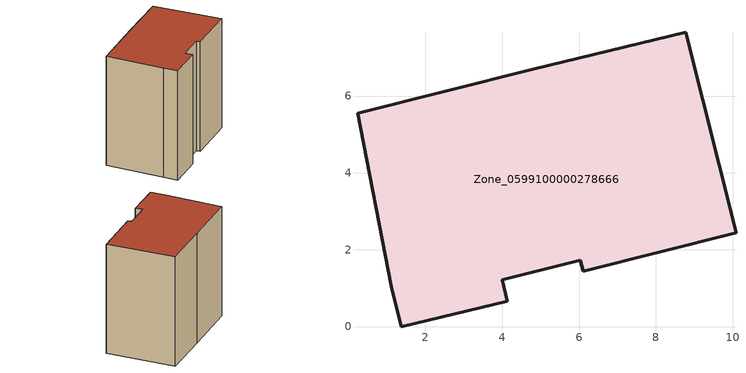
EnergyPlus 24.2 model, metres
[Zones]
Zone_0599100000278666
 floor ground (C_G): 0.23,5.55 4.79,6.7 8.77,7.66 10.08,2.44 6.1,1.44 6.03,1.73 3.99,1.22 4.13,0.66 1.38,0 1.11,1.04 z0
 wall outside (C_F): 1.38,0 4.13,0.66 3.99,1.22 6.03,1.73 6.1,1.44 10.08,2.44 8.77,7.66 4.79,6.7 0.23,5.55 1.11,1.04 1.38,0 z0:8.84
 roof outside (C_R): 1.11,1.04 1.38,0 4.13,0.66 3.99,1.22 6.03,1.73 6.1,1.44 10.08,2.44 8.77,7.66 4.79,6.7 0.23,5.55 z8.84
[BUILDING]
Pand.0599100000278666: North Axis=0; Terrain=City; Loads Convergence Tolerance Value=0.04; Temperature Convergence Tolerance Value=0.4; Solar Distribution=FullExterior; Maximum Number of Warmup Days=25; Minimum Number of Warmup Days=1
[Site:Location]
Rotterdam.The.Hague.AP_ZH_NLD Design_Conditions: Latitude=51.96; Longitude=4.45; Time Zone=1; Elevation=-4.5
[SITE:GROUNDTEMPERATURE:BUILDINGSURFACE]
18, 18, 18, 18, 18, 18, 18, 18, 18, 18, 18, 18
[MATERIAL] Thermal Absorptance=0.9; Solar Absorptance=0.7; Visible Absorptance=0.7
Name | Roughness | Thickness | Conductivity | Density | Specific Heat
G.TI.1975-1991 | MediumSmooth | 0.15 | 0.288461 | 540 | 1210
F.TI.1975-1991 | Rough | 0.3 | 0.230769 | 1920 | 840
R.TI.1975-1991 | MediumRough | 0.2 | 0.153846 | 1500 | 1000
[CONSTRUCTION]
C_G: G.TI.1975-1991
C_F: F.TI.1975-1991
C_R: R.TI.1975-1991
[ZONE]
Zone_0599100000278666: Type=1; Multiplier=1; Ceiling Height=Autocalculate; Volume=Autocalculate; Floor Area=autocalculate; Part of Total Floor Area=Yes
[ZONEINFILTRATION:DESIGNFLOWRATE]
Infil_Zone_0599100000278666: Zone or ZoneList or Space or SpaceList=Zone_0599100000278666; Schedule=AlwaysOn; Design Flow Rate Calculation Method=Flow/Area; Flow Rate per Floor Area=0.003; Constant Term Coefficient=1; Temperature Term Coefficient=0; Velocity Term Coefficient=0; Velocity Squared Term Coefficient=0
[HVACTEMPLATE:ZONE:IDEALLOADSAIRSYSTEM]
Zone_0599100000278666: Maximum Heating Supply Air Temperature=50; Minimum Cooling Supply Air Temperature=13; Maximum Heating Supply Air Humidity Ratio=0.0156; Minimum Cooling Supply Air Humidity Ratio=0.0077; Heating Limit=NoLimit; Cooling Limit=NoLimit; Dehumidification Control Type=ConstantSensibleHeatRatio; Cooling Sensible Heat Ratio=0.7; Dehumidification Setpoint=60; Humidification Control Type=None; Humidification Setpoint=30; Outdoor Air Method=None; Outdoor Air Flow Rate per Person=0.00944; Outdoor Air Flow Rate per Zone Floor Area=0; Outdoor Air Flow Rate per Zone=0; Demand Controlled Ventilation Type=None; Outdoor Air Economizer Type=NoEconomizer; Heat Recovery Type=None; Sensible Heat Recovery Effectiveness=0.7; Latent Heat Recovery Effectiveness=0.65
[ZONECONTROL:THERMOSTAT]
ThermostatControl_Zone_0599100000278666: Zone or ZoneList=Zone_0599100000278666; Control Type Schedule=DualSetpointControlType; Control 1=Thermostat_Zone_0599100000278666; Temperature Difference Between Cutout And Setpoint=0
[THERMOSTATSETPOINT:DUALSETPOINT]
Thermostat_Zone_0599100000278666: Heating Setpoint Temperature Schedule=HeatingSetpoint_Zone_0599100000278666; Cooling Setpoint Temperature Schedule=CoolingSetpoint_Zone_0599100000278666
[SCHEDULE:COMPACT]
HeatingSetpoint_Zone_0599100000278666: Through: 12/31, For: AllDays, Until: 24:00, 21
CoolingSetpoint_Zone_0599100000278666: Through: 12/31, For: AllDays, Until: 24:00, 24
DualSetpointControlType: Through: 12/31, For: AllDays, Until: 24:00, 4
AlwaysOn: Through: 12/31, For: AllDays, Until: 24:00, 1
